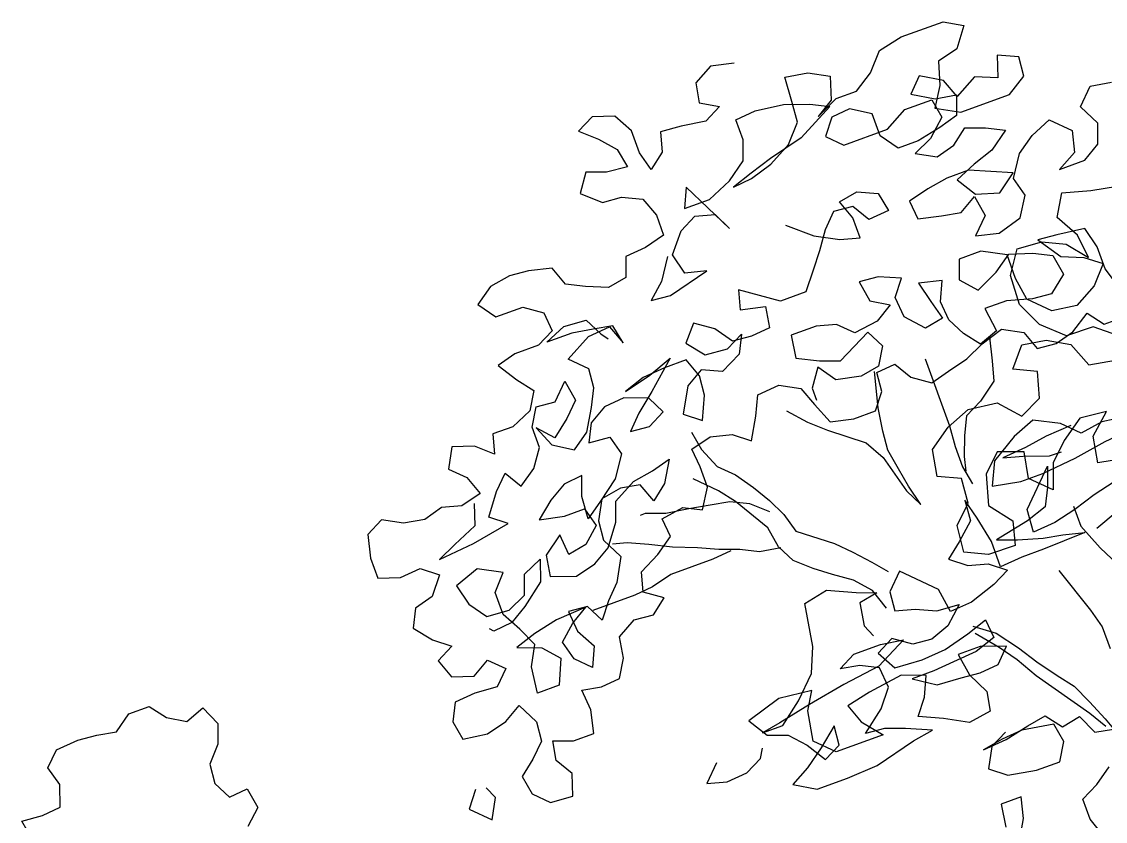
# Model space of a CAD drawing. Header units: millimetres. Extents: x 2622 to 2811, y 687 to 801.
# Drawn here: x 2708.901 to 2709.485, y 773.624 to 774.055 of the extents above; entities that cross this region are included whole.
import ezdxf

# ---------------------------------------------------------------- set-up
doc = ezdxf.new("R2010")
doc.units = ezdxf.units.MM
doc.layers.add('CHIOMA', color=94, linetype='Continuous')
doc.layers.add('tronco', color=36, linetype='Continuous')

msp = doc.modelspace()

# ---------------------------------------------------------------- linework, layer by layer
at = {"layer": 'CHIOMA'}
for p, q in [((2709.37467, 774.04669), (2709.39727, 774.05489)), ((2709.39727, 774.05489), (2709.40828, 774.05275)), ((2709.40828, 774.05275), (2709.40466, 774.04018)), ((2709.363, 774.03938), (2709.37467, 774.04669)), ((2709.35815, 774.02739), (2709.363, 774.03938)), ((2709.40466, 774.04018), (2709.39479, 774.03353)), ((2709.39479, 774.03353), (2709.39544, 774.02047)), ((2709.42634, 774.0368), (2709.42667, 774.02464)), ((2709.43793, 774.03589), (2709.42634, 774.0368)), ((2709.44063, 774.02561), (2709.43793, 774.03589)), ((2709.27197, 774.03089), (2709.264, 774.02186)), ((2709.28471, 774.03245), (2709.27197, 774.03089)), ((2709.31198, 774.02495), (2709.32438, 774.02741)), ((2709.32438, 774.02741), (2709.33629, 774.0256)), ((2709.3505, 774.01745), (2709.35815, 774.02739)), ((2709.264, 774.02186), (2709.2658, 774.01126)), ((2709.31567, 774.01197), (2709.31198, 774.02495)), ((2709.33629, 774.0256), (2709.33694, 774.01253)), ((2709.38436, 774.02565), (2709.37975, 774.01579)), ((2709.3975, 774.02326), (2709.38436, 774.02565)), ((2709.40472, 774.01463), (2709.3975, 774.02326)), ((2709.41418, 774.02522), (2709.40472, 774.01463)), ((2709.42667, 774.02464), (2709.41418, 774.02522)), ((2709.43299, 774.01568), (2709.44063, 774.02561)), ((2709.47637, 774.02017), (2709.48787, 774.0223)), ((2709.33966, 774.01352), (2709.3505, 774.01745)), ((2709.37975, 774.01579), (2709.39289, 774.0134)), ((2709.39544, 774.02047), (2709.39272, 774.00823)), ((2709.39289, 774.0134), (2709.4044, 774.01553)), ((2709.4044, 774.01553), (2709.40439, 774.00428)), ((2709.40677, 774.00616), (2709.43299, 774.01568)), ((2709.47118, 774.00908), (2709.47637, 774.02017)), ((2709.2658, 774.01126), (2709.2768, 774.00912)), ((2709.29603, 774.00689), (2709.31115, 774.01033)), ((2709.31115, 774.01033), (2709.32544, 774.0104)), ((2709.3187, 774.0008), (2709.31567, 774.01197)), ((2709.32544, 774.0104), (2709.33612, 774.00917)), ((2709.32987, 774.00383), (2709.33966, 774.01352)), ((2709.33694, 774.01253), (2709.32987, 774.00383)), ((2709.37662, 774.0075), (2709.39108, 774.01275)), ((2709.39108, 774.01275), (2709.3965, 774.00346)), ((2709.2082, 774.00366), (2709.2008, 773.99586)), ((2709.22036, 774.00398), (2709.2082, 774.00366)), ((2709.22939, 773.996), (2709.22036, 774.00398)), ((2709.2768, 774.00912), (2709.2694, 774.00132)), ((2709.28551, 774.00205), (2709.29603, 774.00689)), ((2709.33612, 774.00917), (2709.32075, 773.99233)), ((2709.33718, 774.00341), (2709.33381, 773.99298)), ((2709.3468, 774.00793), (2709.33718, 774.00341)), ((2709.35904, 774.00521), (2709.3468, 774.00793)), ((2709.3633, 773.99346), (2709.35904, 774.00521)), ((2709.36717, 773.99691), (2709.37662, 774.0075)), ((2709.3965, 774.00346), (2709.39041, 773.99204)), ((2709.39272, 774.00823), (2709.40677, 774.00616)), ((2709.40439, 774.00428), (2709.39543, 773.99796)), ((2709.48054, 774.0002), (2709.47118, 774.00908)), ((2709.25609, 773.99854), (2709.24492, 773.9955)), ((2709.2694, 774.00132), (2709.25609, 773.99854)), ((2709.28944, 773.9912), (2709.28551, 774.00205)), ((2709.31384, 773.9888), (2709.3187, 774.0008)), ((2709.39543, 773.99796), (2709.38376, 773.99065)), ((2709.40298, 773.98842), (2709.40882, 773.9977)), ((2709.40882, 773.9977), (2709.42008, 773.99769)), ((2709.42008, 773.99769), (2709.43076, 773.99646)), ((2709.44513, 773.99349), (2709.45434, 774.00194)), ((2709.45434, 774.00194), (2709.46666, 773.99619)), ((2709.48054, 773.98895), (2709.48054, 774.0002)), ((2709.2008, 773.99586), (2709.21156, 773.99158)), ((2709.23366, 773.98425), (2709.22939, 773.996)), ((2709.24492, 773.9955), (2709.24582, 773.98458)), ((2709.32075, 773.99233), (2709.30431, 773.98125)), ((2709.33381, 773.99298), (2709.34367, 773.98838)), ((2709.34367, 773.98838), (2709.36717, 773.99691)), ((2709.37291, 773.98671), (2709.3633, 773.99346)), ((2709.39041, 773.99204), (2709.38211, 773.98392)), ((2709.43076, 773.99646), (2709.42344, 773.98562)), ((2709.43839, 773.98388), (2709.44513, 773.99349)), ((2709.46666, 773.99619), (2709.46788, 773.98436)), ((2709.21156, 773.99158), (2709.22174, 773.98607)), ((2709.22174, 773.98607), (2709.22716, 773.97678)), ((2709.28944, 773.97995), (2709.28944, 773.9912)), ((2709.30439, 773.97821), (2709.31384, 773.9888)), ((2709.38376, 773.99065), (2709.37291, 773.98671)), ((2709.39402, 773.9821), (2709.40298, 773.98842)), ((2709.47347, 773.98024), (2709.48054, 773.98895)), ((2709.23998, 773.9753), (2709.23366, 773.98425)), ((2709.24582, 773.98458), (2709.23998, 773.9753)), ((2709.30431, 773.98125), (2709.29387, 773.97337)), ((2709.38211, 773.98392), (2709.39402, 773.9821)), ((2709.42344, 773.98562), (2709.4139, 773.97806)), ((2709.43509, 773.97041), (2709.43839, 773.98388)), ((2709.46788, 773.98436), (2709.45991, 773.97532)), ((2709.45991, 773.97532), (2709.47347, 773.98024)), ((2709.22716, 773.97678), (2709.21599, 773.97375)), ((2709.28212, 773.96911), (2709.28944, 773.97995)), ((2709.29395, 773.97033), (2709.30439, 773.97821)), ((2709.41094, 773.97494), (2709.39919, 773.97068)), ((2709.4139, 773.97806), (2709.4047, 773.96961)), ((2709.43501, 773.97345), (2709.41094, 773.97494)), ((2709.20473, 773.97376), (2709.20168, 773.96242)), ((2709.21599, 773.97375), (2709.20473, 773.97376)), ((2709.27143, 773.95909), (2709.28212, 773.96911)), ((2709.29387, 773.97337), (2709.28434, 773.96582)), ((2709.28434, 773.96582), (2709.29395, 773.97033)), ((2709.39919, 773.97068), (2709.389, 773.96493)), ((2709.4047, 773.96961), (2709.41463, 773.96196)), ((2709.4277, 773.96261), (2709.43501, 773.97345)), ((2709.44141, 773.96145), (2709.43509, 773.97041)), ((2709.25878, 773.96575), (2709.25787, 773.95417)), ((2709.28219, 773.94356), (2709.25878, 773.96575)), ((2709.34143, 773.9579), (2709.35072, 773.96331)), ((2709.35072, 773.96331), (2709.3623, 773.9624)), ((2709.389, 773.96493), (2709.37914, 773.95828)), ((2709.41463, 773.96196), (2709.4277, 773.96261)), ((2709.45871, 773.94945), (2709.4611, 773.96267)), ((2709.4611, 773.96267), (2709.47672, 773.96389)), ((2709.47672, 773.96389), (2709.49115, 773.9663)), ((2709.20168, 773.96242), (2709.21368, 773.95757)), ((2709.21368, 773.95757), (2709.22395, 773.96027)), ((2709.22395, 773.96027), (2709.23553, 773.95936)), ((2709.23553, 773.95936), (2709.24275, 773.95073)), ((2709.25787, 773.95417), (2709.27143, 773.95909)), ((2709.34865, 773.94927), (2709.34143, 773.9579)), ((2709.3623, 773.9624), (2709.36772, 773.95312)), ((2709.37914, 773.95828), (2709.38365, 773.94867)), ((2709.40699, 773.95202), (2709.41406, 773.96073)), ((2709.41406, 773.96073), (2709.4198, 773.95054)), ((2709.4387, 773.94921), (2709.44141, 773.96145)), ((2709.26346, 773.95006), (2709.27439, 773.95096)), ((2709.27439, 773.95096), (2709.28219, 773.94356)), ((2709.33822, 773.95264), (2709.33361, 773.94279)), ((2709.34849, 773.95535), (2709.33822, 773.95264)), ((2709.3572, 773.94828), (2709.34849, 773.95535)), ((2709.36772, 773.95312), (2709.3572, 773.94828)), ((2709.39639, 773.95022), (2709.40699, 773.95202)), ((2709.24275, 773.95073), (2709.24669, 773.93988)), ((2709.25606, 773.94226), (2709.26346, 773.95006)), ((2709.31226, 773.94526), (2709.32761, 773.93959)), ((2709.35259, 773.93842), (2709.34865, 773.94927)), ((2709.38365, 773.94867), (2709.39639, 773.95022)), ((2709.4198, 773.95054), (2709.41462, 773.93945)), ((2709.42735, 773.941), (2709.4387, 773.94921)), ((2709.46953, 773.93984), (2709.45871, 773.94945)), ((2709.24669, 773.93988), (2709.23683, 773.93323)), ((2709.25153, 773.92936), (2709.25606, 773.94226)), ((2709.32761, 773.93959), (2709.34166, 773.93752)), ((2709.33361, 773.94279), (2709.33057, 773.93145)), ((2709.41462, 773.93945), (2709.42735, 773.941)), ((2709.45841, 773.94), (2709.44814, 773.93729)), ((2709.47353, 773.94344), (2709.45841, 773.94)), ((2709.47555, 773.92783), (2709.46953, 773.93984)), ((2709.48017, 773.93358), (2709.47353, 773.94344)), ((2709.34166, 773.93752), (2709.35259, 773.93842)), ((2709.43709, 773.9326), (2709.4503, 773.93622)), ((2709.44814, 773.93729), (2709.46054, 773.92849)), ((2709.4503, 773.93622), (2709.46353, 773.93503)), ((2709.46353, 773.93503), (2709.47555, 773.92783)), ((2709.48444, 773.92182), (2709.48017, 773.93358)), ((2709.22631, 773.92839), (2709.2263, 773.91714)), ((2709.23683, 773.93323), (2709.22631, 773.92839)), ((2709.24882, 773.92838), (2709.24553, 773.91491)), ((2709.25818, 773.9195), (2709.25153, 773.92936)), ((2709.33057, 773.93145), (2709.32719, 773.92102)), ((2709.41757, 773.93131), (2709.40582, 773.92705)), ((2709.43162, 773.92925), (2709.41757, 773.93131)), ((2709.42578, 773.91997), (2709.43252, 773.92958)), ((2709.43621, 773.9166), (2709.43162, 773.92925)), ((2709.43252, 773.92958), (2709.44558, 773.93023)), ((2709.43349, 773.91817), (2709.43709, 773.9326)), ((2709.44558, 773.93023), (2709.45626, 773.92899)), ((2709.45626, 773.92899), (2709.46201, 773.9188)), ((2709.46054, 773.92849), (2709.47302, 773.92791)), ((2709.47302, 773.92791), (2709.48346, 773.92454)), ((2709.18662, 773.92217), (2709.17389, 773.92062)), ((2709.19385, 773.91354), (2709.18662, 773.92217)), ((2709.40582, 773.92705), (2709.40581, 773.91579)), ((2709.48346, 773.92454), (2709.4786, 773.91254)), ((2709.49232, 773.91139), (2709.48444, 773.92182)), ((2709.16362, 773.91792), (2709.15343, 773.91217)), ((2709.17389, 773.92062), (2709.16362, 773.91792)), ((2709.2263, 773.91714), (2709.21702, 773.91172)), ((2709.25029, 773.90743), (2709.27001, 773.92072)), ((2709.27001, 773.92072), (2709.25818, 773.9195)), ((2709.32719, 773.92102), (2709.32324, 773.90935)), ((2709.36227, 773.91738), (2709.352, 773.91468)), ((2709.37476, 773.9168), (2709.36227, 773.91738)), ((2709.37138, 773.90637), (2709.37476, 773.9168)), ((2709.416, 773.91028), (2709.42578, 773.91997)), ((2709.43832, 773.90255), (2709.43349, 773.91817)), ((2709.44228, 773.9055), (2709.43621, 773.9166)), ((2709.46201, 773.9188), (2709.45559, 773.90829)), ((2709.15343, 773.91217), (2709.14668, 773.90256)), ((2709.20453, 773.9123), (2709.19385, 773.91354)), ((2709.21702, 773.91172), (2709.20453, 773.9123)), ((2709.24553, 773.91491), (2709.24002, 773.90472)), ((2709.28701, 773.91053), (2709.28791, 773.8996)), ((2709.30968, 773.90443), (2709.28701, 773.91053)), ((2709.352, 773.91468), (2709.35774, 773.90449)), ((2709.39669, 773.91555), (2709.38396, 773.914)), ((2709.38396, 773.914), (2709.39061, 773.90414)), ((2709.39578, 773.90397), (2709.39669, 773.91555)), ((2709.40581, 773.91579), (2709.416, 773.91028)), ((2709.4786, 773.91254), (2709.46915, 773.90195)), ((2709.24002, 773.90472), (2709.25029, 773.90743)), ((2709.32324, 773.90935), (2709.30968, 773.90443)), ((2709.35774, 773.90449), (2709.36875, 773.90234)), ((2709.37622, 773.89585), (2709.37138, 773.90637)), ((2709.43136, 773.9046), (2709.41961, 773.90034)), ((2709.44532, 773.90558), (2709.43136, 773.9046)), ((2709.45584, 773.89917), (2709.44228, 773.9055)), ((2709.45559, 773.90829), (2709.44532, 773.90558)), ((2709.14668, 773.90256), (2709.15629, 773.89582)), ((2709.15629, 773.89582), (2709.17076, 773.90107)), ((2709.17076, 773.90107), (2709.18209, 773.89802)), ((2709.28791, 773.8996), (2709.30155, 773.90148)), ((2709.30155, 773.90148), (2709.30368, 773.88998)), ((2709.36875, 773.90234), (2709.36168, 773.89364)), ((2709.39061, 773.90414), (2709.39693, 773.89518)), ((2709.40029, 773.89435), (2709.39578, 773.90397)), ((2709.41961, 773.90034), (2709.42601, 773.88834)), ((2709.44914, 773.89174), (2709.43832, 773.90255)), ((2709.46915, 773.90195), (2709.45584, 773.89917)), ((2709.18209, 773.89802), (2709.1866, 773.88841)), ((2709.19293, 773.8907), (2709.20501, 773.89406)), ((2709.20501, 773.89406), (2709.21281, 773.88667)), ((2709.26285, 773.89255), (2709.25857, 773.88179)), ((2709.27418, 773.8895), (2709.26285, 773.89255)), ((2709.36168, 773.89364), (2709.34968, 773.88724)), ((2709.38764, 773.88976), (2709.37622, 773.89585)), ((2709.39693, 773.89518), (2709.38764, 773.88976)), ((2709.4081, 773.88696), (2709.40029, 773.89435)), ((2709.46708, 773.8879), (2709.47473, 773.89784)), ((2709.47473, 773.89784), (2709.48401, 773.892)), ((2709.48401, 773.892), (2709.49576, 773.89627)), ((2709.1866, 773.88841), (2709.1792, 773.88061)), ((2709.18372, 773.88225), (2709.19293, 773.8907)), ((2709.19728, 773.88717), (2709.18372, 773.88225)), ((2709.20879, 773.8893), (2709.19728, 773.88717)), ((2709.20615, 773.88527), (2709.21758, 773.89044)), ((2709.21939, 773.8911), (2709.20879, 773.8893)), ((2709.21281, 773.88667), (2709.21683, 773.88403)), ((2709.21758, 773.89044), (2709.2248, 773.88181)), ((2709.2248, 773.88181), (2709.21939, 773.8911)), ((2709.28379, 773.88276), (2709.27418, 773.8895)), ((2709.30368, 773.88998), (2709.29406, 773.88547)), ((2709.3289, 773.89095), (2709.31534, 773.88603)), ((2709.33983, 773.89184), (2709.3289, 773.89095)), ((2709.34968, 773.88724), (2709.33983, 773.89184)), ((2709.34187, 773.87213), (2709.35667, 773.88773)), ((2709.35667, 773.88773), (2709.36447, 773.88033)), ((2709.41738, 773.88112), (2709.4081, 773.88696)), ((2709.42601, 773.88834), (2709.41738, 773.88112)), ((2709.41828, 773.88144), (2709.42872, 773.88933)), ((2709.42872, 773.88933), (2709.44063, 773.88751)), ((2709.44063, 773.88751), (2709.44785, 773.87888)), ((2709.46357, 773.88574), (2709.44914, 773.89174)), ((2709.45812, 773.88158), (2709.46708, 773.8879)), ((2709.47799, 773.89057), (2709.46357, 773.88574)), ((2709.49122, 773.88577), (2709.47799, 773.89057)), ((2709.19522, 773.87312), (2709.20615, 773.88527)), ((2709.25857, 773.88179), (2709.26908, 773.87538)), ((2709.28116, 773.87874), (2709.28856, 773.88654)), ((2709.29406, 773.88547), (2709.28379, 773.88276)), ((2709.28856, 773.88654), (2709.28732, 773.87586)), ((2709.31534, 773.88603), (2709.3178, 773.87362)), ((2709.40998, 773.87332), (2709.41828, 773.88144)), ((2709.42214, 773.88489), (2709.4237, 773.87216)), ((2709.43474, 773.86769), (2709.43954, 773.88091)), ((2709.43954, 773.88091), (2709.45276, 773.88333)), ((2709.44785, 773.87888), (2709.45812, 773.88158)), ((2709.45276, 773.88333), (2709.46598, 773.88094)), ((2709.46598, 773.88094), (2709.47561, 773.87013)), ((2709.16655, 773.87601), (2709.15759, 773.86969)), ((2709.1792, 773.88061), (2709.16655, 773.87601)), ((2709.26908, 773.87538), (2709.28116, 773.87874)), ((2709.28732, 773.87586), (2709.27844, 773.8665)), ((2709.36447, 773.88033), (2709.36232, 773.86932)), ((2709.15759, 773.86969), (2709.16753, 773.86205)), ((2709.20631, 773.86794), (2709.19522, 773.87312)), ((2709.23925, 773.86455), (2709.25027, 773.87366)), ((2709.25027, 773.87366), (2709.2404, 773.85576)), ((2709.25881, 773.87267), (2709.24706, 773.86841)), ((2709.26603, 773.86404), (2709.25881, 773.87267)), ((2709.3178, 773.87362), (2709.33061, 773.87213)), ((2709.33061, 773.87213), (2709.34187, 773.87213)), ((2709.36232, 773.86932), (2709.35304, 773.8639)), ((2709.3615, 773.86595), (2709.37111, 773.87047)), ((2709.37111, 773.87047), (2709.37982, 773.86339)), ((2709.40011, 773.86667), (2709.40998, 773.87332)), ((2709.47561, 773.87013), (2709.49003, 773.87255)), ((2709.20901, 773.85767), (2709.20631, 773.86794)), ((2709.2261, 773.85568), (2709.23925, 773.86455)), ((2709.24706, 773.86841), (2709.23564, 773.86324)), ((2709.26686, 773.86741), (2709.25979, 773.8587)), ((2709.26874, 773.85377), (2709.26603, 773.86404)), ((2709.27844, 773.8665), (2709.26686, 773.86741)), ((2709.32979, 773.86877), (2709.32674, 773.85743)), ((2709.3394, 773.86202), (2709.32979, 773.86877)), ((2709.35304, 773.8639), (2709.3394, 773.86202)), ((2709.36231, 773.84681), (2709.36027, 773.86653)), ((2709.3642, 773.85568), (2709.3615, 773.86595)), ((2709.37982, 773.86339), (2709.39115, 773.86035)), ((2709.39115, 773.86035), (2709.40011, 773.86667)), ((2709.44796, 773.8665), (2709.43474, 773.86769)), ((2709.44918, 773.85208), (2709.44796, 773.8665)), ((2709.16753, 773.86205), (2709.17681, 773.85621)), ((2709.18822, 773.85012), (2709.19341, 773.86121)), ((2709.19341, 773.86121), (2709.19915, 773.85102)), ((2709.20777, 773.84699), (2709.20901, 773.85767)), ((2709.23564, 773.86324), (2709.2261, 773.85568)), ((2709.25979, 773.8587), (2709.25715, 773.84342)), ((2709.29733, 773.85392), (2709.30875, 773.85908)), ((2709.30875, 773.85908), (2709.32066, 773.85727)), ((2709.17681, 773.85621), (2709.17466, 773.8452)), ((2709.22528, 773.85232), (2709.21476, 773.84748)), ((2709.23867, 773.85206), (2709.22528, 773.85232)), ((2709.2404, 773.85576), (2709.23341, 773.84401)), ((2709.24647, 773.84466), (2709.23867, 773.85206)), ((2709.26758, 773.84005), (2709.26874, 773.85377)), ((2709.29642, 773.84233), (2709.29733, 773.85392)), ((2709.32066, 773.85727), (2709.32789, 773.84864)), ((2709.32674, 773.85743), (2709.32904, 773.8511)), ((2709.36083, 773.84525), (2709.3642, 773.85568)), ((2709.43957, 773.84245), (2709.44918, 773.85208)), ((2709.17581, 773.83641), (2709.17795, 773.84742)), ((2709.17795, 773.84742), (2709.18822, 773.85012)), ((2709.19915, 773.85102), (2709.19454, 773.84116)), ((2709.20538, 773.83384), (2709.20777, 773.84699)), ((2709.21476, 773.84748), (2709.20769, 773.83877)), ((2709.32789, 773.84864), (2709.33634, 773.83943)), ((2709.39991, 773.8364), (2709.41072, 773.84603)), ((2709.41072, 773.84603), (2709.42634, 773.84965)), ((2709.42634, 773.84965), (2709.43957, 773.84245)), ((2709.17466, 773.8452), (2709.16546, 773.83674)), ((2709.19454, 773.84116), (2709.18813, 773.83065)), ((2709.23341, 773.84401), (2709.2288, 773.83416)), ((2709.23907, 773.83686), (2709.24647, 773.84466)), ((2709.25715, 773.84342), (2709.26758, 773.84005)), ((2709.29403, 773.82919), (2709.29642, 773.84233)), ((2709.33634, 773.83943), (2709.34908, 773.84098)), ((2709.34908, 773.84098), (2709.36083, 773.84525)), ((2709.44553, 773.84019), (2709.43542, 773.8314)), ((2709.46048, 773.83845), (2709.44553, 773.84019)), ((2709.47083, 773.84128), (2709.46242, 773.82925)), ((2709.48525, 773.8449), (2709.47083, 773.84128)), ((2709.47805, 773.83167), (2709.48525, 773.8449)), ((2709.49597, 773.84213), (2709.48266, 773.83934)), ((2709.16546, 773.83674), (2709.15461, 773.83281)), ((2709.17975, 773.82556), (2709.17581, 773.83641)), ((2709.17794, 773.83616), (2709.1864, 773.82695)), ((2709.18813, 773.83065), (2709.17794, 773.83616)), ((2709.20769, 773.83877), (2709.20645, 773.82809)), ((2709.2288, 773.83416), (2709.23907, 773.83686)), ((2709.39151, 773.82438), (2709.39991, 773.8364)), ((2709.46598, 773.83738), (2709.45275, 773.83155)), ((2709.47157, 773.83327), (2709.46048, 773.83845)), ((2709.48266, 773.83934), (2709.47157, 773.83327)), ((2709.15461, 773.83281), (2709.15551, 773.82188)), ((2709.19864, 773.82424), (2709.20538, 773.83384)), ((2709.20645, 773.82809), (2709.21762, 773.83113)), ((2709.21762, 773.83113), (2709.22394, 773.82217)), ((2709.2619, 773.82469), (2709.27176, 773.83134)), ((2709.27176, 773.83134), (2709.2836, 773.83256)), ((2709.2836, 773.83256), (2709.29403, 773.82919)), ((2709.43542, 773.8314), (2709.42481, 773.81834)), ((2709.45275, 773.83155), (2709.44166, 773.82548)), ((2709.46242, 773.82925), (2709.45642, 773.81722)), ((2709.46827, 773.8198), (2709.48446, 773.82874)), ((2709.48046, 773.81725), (2709.47805, 773.83167)), ((2709.48446, 773.82874), (2709.49498, 773.83358)), ((2709.13259, 773.82584), (2709.13077, 773.81393)), ((2709.14475, 773.82616), (2709.13259, 773.82584)), ((2709.15551, 773.82188), (2709.14475, 773.82616)), ((2709.1767, 773.81423), (2709.17975, 773.82556)), ((2709.1864, 773.82695), (2709.19864, 773.82424)), ((2709.26641, 773.81507), (2709.2619, 773.82469)), ((2709.39393, 773.80995), (2709.39151, 773.82438)), ((2709.42637, 773.82321), (2709.42037, 773.81118)), ((2709.44079, 773.82322), (2709.42637, 773.82321)), ((2709.44166, 773.82548), (2709.42933, 773.81999)), ((2709.44321, 773.8088), (2709.44079, 773.82322)), ((2709.45455, 773.82096), (2709.46088, 773.82325)), ((2709.22394, 773.82217), (2709.22065, 773.8087)), ((2709.24062, 773.81287), (2709.24957, 773.81919)), ((2709.24957, 773.81919), (2709.24718, 773.80605)), ((2709.42481, 773.81834), (2709.42365, 773.80463)), ((2709.42933, 773.81999), (2709.44026, 773.82088)), ((2709.44026, 773.82088), (2709.45455, 773.82096)), ((2709.45085, 773.81143), (2709.46827, 773.8198)), ((2709.45642, 773.81722), (2709.45644, 773.8028)), ((2709.49489, 773.81966), (2709.48046, 773.81725)), ((2709.13077, 773.81393), (2709.14063, 773.80932)), ((2709.15665, 773.80183), (2709.16125, 773.81169)), ((2709.16125, 773.81169), (2709.16996, 773.80462)), ((2709.16996, 773.80462), (2709.1767, 773.81423)), ((2709.23042, 773.80713), (2709.24062, 773.81287)), ((2709.27035, 773.80423), (2709.26641, 773.81507)), ((2709.42037, 773.81118), (2709.42159, 773.79435)), ((2709.4391, 773.80716), (2709.45085, 773.81143)), ((2709.44254, 773.79204), (2709.45348, 773.81545)), ((2709.45348, 773.81545), (2709.45348, 773.8042)), ((2709.14063, 773.80932), (2709.14785, 773.80069)), ((2709.19304, 773.80584), (2709.18597, 773.79713)), ((2709.20266, 773.81035), (2709.19304, 773.80584)), ((2709.20265, 773.79909), (2709.20266, 773.81035)), ((2709.22065, 773.8087), (2709.21275, 773.79662)), ((2709.22097, 773.79654), (2709.23042, 773.80713)), ((2709.23412, 773.8054), (2709.22352, 773.8036)), ((2709.24134, 773.79677), (2709.23412, 773.8054)), ((2709.24718, 773.80605), (2709.24134, 773.79677)), ((2709.40715, 773.80876), (2709.39393, 773.80995)), ((2709.41077, 773.79555), (2709.40715, 773.80876)), ((2709.42365, 773.80463), (2709.4391, 773.80716)), ((2709.45644, 773.8028), (2709.44321, 773.8088)), ((2709.4893, 773.80697), (2709.47853, 773.79999)), ((2709.14785, 773.80069), (2709.13799, 773.79404)), ((2709.15245, 773.78803), (2709.15665, 773.80183)), ((2709.22352, 773.8036), (2709.21333, 773.79786)), ((2709.26763, 773.79199), (2709.27035, 773.80423)), ((2709.45348, 773.8042), (2709.45224, 773.79352)), ((2709.47853, 773.79999), (2709.46809, 773.79211)), ((2709.13799, 773.79404), (2709.12706, 773.79314)), ((2709.14465, 773.79543), (2709.14497, 773.78327)), ((2709.18597, 773.79713), (2709.17956, 773.78662)), ((2709.20601, 773.78701), (2709.20265, 773.79909)), ((2709.21275, 773.79662), (2709.20601, 773.78701)), ((2709.21333, 773.79786), (2709.21152, 773.78594)), ((2709.22096, 773.78528), (2709.22097, 773.79654)), ((2709.27182, 773.79453), (2709.26032, 773.7924)), ((2709.40477, 773.78352), (2709.41077, 773.79555)), ((2709.40894, 773.79724), (2709.41198, 773.78607)), ((2709.41559, 773.78738), (2709.40894, 773.79724)), ((2709.42159, 773.79435), (2709.43482, 773.78595)), ((2709.45224, 773.79352), (2709.4427, 773.78596)), ((2709.46744, 773.79392), (2709.47137, 773.78307)), ((2709.12706, 773.79314), (2709.1181, 773.78682)), ((2709.16288, 773.78466), (2709.15245, 773.78803)), ((2709.17956, 773.78662), (2709.1932, 773.7885)), ((2709.1932, 773.7885), (2709.20404, 773.79244)), ((2709.20404, 773.79244), (2709.21036, 773.78348)), ((2709.24791, 773.78995), (2709.23666, 773.78995)), ((2709.24586, 773.78715), (2709.25695, 773.79323)), ((2709.26032, 773.7924), (2709.24791, 773.78995)), ((2709.25695, 773.79323), (2709.26763, 773.79199)), ((2709.4459, 773.77997), (2709.44254, 773.79204)), ((2709.46809, 773.79211), (2709.45733, 773.78513)), ((2709.47992, 773.78208), (2709.49093, 773.79119)), ((2709.09469, 773.78651), (2709.08729, 773.77871)), ((2709.1066, 773.78469), (2709.09469, 773.78651)), ((2709.1181, 773.78682), (2709.1066, 773.78469)), ((2709.14497, 773.78327), (2709.13428, 773.77326)), ((2709.1443, 773.77383), (2709.16288, 773.78466)), ((2709.21036, 773.78348), (2709.20485, 773.7733)), ((2709.21152, 773.78594), (2709.21422, 773.77567)), ((2709.21676, 773.77148), (2709.22096, 773.78528)), ((2709.25037, 773.77754), (2709.24586, 773.78715)), ((2709.40839, 773.7691), (2709.40477, 773.78352)), ((2709.41198, 773.78607), (2709.40589, 773.77465)), ((2709.42322, 773.7748), (2709.41559, 773.78738)), ((2709.4427, 773.78596), (2709.42594, 773.77579)), ((2709.43482, 773.78595), (2709.43603, 773.77273)), ((2709.45733, 773.78513), (2709.4459, 773.77997)), ((2709.08729, 773.77871), (2709.08884, 773.76597)), ((2709.19073, 773.7784), (2709.18341, 773.76756)), ((2709.19557, 773.76788), (2709.19073, 773.7784)), ((2709.24363, 773.76793), (2709.25037, 773.77754)), ((2709.42594, 773.77579), (2709.43719, 773.77578)), ((2709.43719, 773.77578), (2709.45116, 773.77676)), ((2709.45116, 773.77676), (2709.46176, 773.77856)), ((2709.47359, 773.77978), (2709.45132, 773.77068)), ((2709.46176, 773.77856), (2709.47359, 773.77978)), ((2709.12598, 773.76513), (2709.1443, 773.77383)), ((2709.13428, 773.77326), (2709.12598, 773.76513)), ((2709.20485, 773.7733), (2709.19557, 773.76788)), ((2709.20969, 773.76278), (2709.21676, 773.77148)), ((2709.21422, 773.77567), (2709.22358, 773.76679)), ((2709.22704, 773.77419), (2709.21915, 773.77337)), ((2709.25143, 773.77179), (2709.23862, 773.77327)), ((2709.40589, 773.77465), (2709.40005, 773.76537)), ((2709.43603, 773.77273), (2709.42161, 773.76791)), ((2709.42815, 773.76124), (2709.42322, 773.7748)), ((2709.45132, 773.77068), (2709.43957, 773.76641)), ((2709.08884, 773.76597), (2709.09278, 773.75513)), ((2709.17182, 773.75721), (2709.18012, 773.76534)), ((2709.18012, 773.76534), (2709.18044, 773.75318)), ((2709.18341, 773.76756), (2709.18554, 773.75605)), ((2709.22358, 773.76679), (2709.22152, 773.75275)), ((2709.23475, 773.75857), (2709.24363, 773.76793)), ((2709.40005, 773.76537), (2709.41048, 773.76199)), ((2709.42161, 773.76791), (2709.40839, 773.7691)), ((2709.43957, 773.76641), (2709.42815, 773.76124)), ((2709.10494, 773.75545), (2709.11546, 773.76029)), ((2709.11546, 773.76029), (2709.12589, 773.75691)), ((2709.14619, 773.76019), (2709.13517, 773.75107)), ((2709.16023, 773.75812), (2709.14619, 773.76019)), ((2709.19983, 773.75613), (2709.20969, 773.76278)), ((2709.23565, 773.74764), (2709.23475, 773.75857)), ((2709.37376, 773.7589), (2709.36857, 773.74781)), ((2709.3947, 773.74911), (2709.37376, 773.7589)), ((2709.41048, 773.76199), (2709.42141, 773.76289)), ((2709.42141, 773.76289), (2709.43184, 773.75952)), ((2709.43184, 773.75952), (2709.42444, 773.75172)), ((2709.09278, 773.75513), (2709.10494, 773.75545)), ((2709.12589, 773.75691), (2709.12194, 773.74525)), ((2709.15595, 773.74736), (2709.16023, 773.75812)), ((2709.17181, 773.74596), (2709.17182, 773.75721)), ((2709.18044, 773.75318), (2709.17197, 773.73988)), ((2709.18554, 773.75605), (2709.19983, 773.75613)), ((2709.22152, 773.75275), (2709.21691, 773.74289)), ((2709.2506, 773.75716), (2709.24074, 773.75052)), ((2709.13517, 773.75107), (2709.14182, 773.74121)), ((2709.16022, 773.73561), (2709.15595, 773.74736)), ((2709.24698, 773.7446), (2709.23565, 773.74764)), ((2709.32281, 773.74143), (2709.33448, 773.74873)), ((2709.33448, 773.74873), (2709.35034, 773.74733)), ((2709.35034, 773.74733), (2709.36159, 773.74732)), ((2709.36159, 773.74732), (2709.3523, 773.7419)), ((2709.36857, 773.74781), (2709.37128, 773.73754)), ((2709.4011, 773.73711), (2709.3947, 773.74911)), ((2709.42444, 773.75172), (2709.41252, 773.74228)), ((2709.12194, 773.74525), (2709.11298, 773.73893)), ((2709.14182, 773.74121), (2709.15143, 773.73447)), ((2709.16351, 773.73783), (2709.17181, 773.74596)), ((2709.21691, 773.74289), (2709.21354, 773.73246)), ((2709.24114, 773.73532), (2709.24698, 773.7446)), ((2709.32707, 773.71842), (2709.32281, 773.74143)), ((2709.3523, 773.7419), (2709.35476, 773.7295)), ((2709.39379, 773.73752), (2709.40587, 773.74088)), ((2709.40587, 773.74088), (2709.39978, 773.72947)), ((2709.41252, 773.74228), (2709.4011, 773.73711)), ((2709.11298, 773.73893), (2709.11174, 773.72825)), ((2709.15143, 773.73447), (2709.16351, 773.73783)), ((2709.16925, 773.72764), (2709.16022, 773.73561)), ((2709.17197, 773.73988), (2709.1649, 773.73117)), ((2709.20483, 773.73953), (2709.18889, 773.73272)), ((2709.20574, 773.73986), (2709.19546, 773.73715)), ((2709.19546, 773.73715), (2709.20031, 773.72663)), ((2709.19776, 773.73083), (2709.20483, 773.73953)), ((2709.21354, 773.73246), (2709.20574, 773.73986)), ((2709.23087, 773.73261), (2709.24114, 773.73532)), ((2709.37128, 773.73754), (2709.38221, 773.73843)), ((2709.38221, 773.73843), (2709.39379, 773.73752)), ((2709.1649, 773.73117), (2709.15528, 773.72666)), ((2709.18889, 773.73272), (2709.17722, 773.72542)), ((2709.19225, 773.72064), (2709.19776, 773.73083)), ((2709.2229, 773.72358), (2709.23087, 773.73261)), ((2709.35476, 773.7295), (2709.35977, 773.72415)), ((2709.39978, 773.72947), (2709.39115, 773.72224)), ((2709.41054, 773.72519), (2709.42008, 773.73274)), ((2709.41317, 773.72921), (2709.42574, 773.72559)), ((2709.42008, 773.73274), (2709.42459, 773.72313)), ((2709.11174, 773.72825), (2709.12225, 773.72184)), ((2709.15528, 773.72666), (2709.15282, 773.72781)), ((2709.17722, 773.72542), (2709.16768, 773.71786)), ((2709.17738, 773.71934), (2709.16925, 773.72764)), ((2709.20031, 773.72663), (2709.20934, 773.71866)), ((2709.22503, 773.71208), (2709.2229, 773.72358)), ((2709.39829, 773.71665), (2709.41054, 773.72519)), ((2709.41449, 773.7256), (2709.42746, 773.71803)), ((2709.12225, 773.72184), (2709.13269, 773.71846)), ((2709.13269, 773.71846), (2709.12529, 773.71066)), ((2709.16768, 773.71786), (2709.18108, 773.71761)), ((2709.17556, 773.70742), (2709.17738, 773.71934)), ((2709.18108, 773.71761), (2709.19126, 773.7121)), ((2709.19857, 773.71168), (2709.19225, 773.72064)), ((2709.20934, 773.71866), (2709.20843, 773.70708)), ((2709.32624, 773.7038), (2709.32707, 773.71842)), ((2709.34908, 773.71414), (2709.36354, 773.71939)), ((2709.36954, 773.72259), (2709.36215, 773.71479)), ((2709.37595, 773.72184), (2709.36263, 773.7078)), ((2709.36354, 773.71939), (2709.37595, 773.72184)), ((2709.38088, 773.71954), (2709.36954, 773.72259)), ((2709.39115, 773.72224), (2709.38088, 773.71954)), ((2709.41711, 773.71837), (2709.40536, 773.7141)), ((2709.42459, 773.72313), (2709.41505, 773.71557)), ((2709.4314, 773.71844), (2709.41711, 773.71837)), ((2709.4268, 773.70858), (2709.4314, 773.71844)), ((2709.19126, 773.7121), (2709.19043, 773.69747)), ((2709.20843, 773.70708), (2709.19857, 773.71168)), ((2709.22288, 773.70107), (2709.22503, 773.71208)), ((2709.34168, 773.70634), (2709.34908, 773.71414)), ((2709.36215, 773.71479), (2709.37118, 773.70681)), ((2709.38597, 773.71116), (2709.39829, 773.71665)), ((2709.41505, 773.71557), (2709.40273, 773.71008)), ((2709.40536, 773.7141), (2709.41143, 773.70301)), ((2709.12529, 773.71066), (2709.13251, 773.70203)), ((2709.14467, 773.70235), (2709.15174, 773.71105)), ((2709.15174, 773.71105), (2709.1616, 773.70645)), ((2709.1616, 773.70645), (2709.15699, 773.69659)), ((2709.17868, 773.69321), (2709.17556, 773.70742)), ((2709.35228, 773.70814), (2709.34168, 773.70634)), ((2709.36296, 773.7069), (2709.35228, 773.70814)), ((2709.3678, 773.69638), (2709.36296, 773.7069)), ((2709.37118, 773.70681), (2709.38597, 773.71116)), ((2709.40273, 773.71008), (2709.39221, 773.70524)), ((2709.41718, 773.70407), (2709.4268, 773.70858)), ((2709.13251, 773.70203), (2709.14467, 773.70235)), ((2709.21327, 773.69656), (2709.22288, 773.70107)), ((2709.31933, 773.68901), (2709.32624, 773.7038)), ((2709.37463, 773.70295), (2709.35753, 773.69367)), ((2709.38802, 773.70269), (2709.37463, 773.70295)), ((2709.39221, 773.70524), (2709.38046, 773.70097)), ((2709.38046, 773.70097), (2709.39393, 773.69768)), ((2709.38711, 773.69111), (2709.38802, 773.70269)), ((2709.39393, 773.69768), (2709.40691, 773.70137)), ((2709.40691, 773.70137), (2709.41718, 773.70407)), ((2709.41143, 773.70301), (2709.42079, 773.69413)), ((2709.15699, 773.69659), (2709.14491, 773.69323)), ((2709.19043, 773.69747), (2709.17868, 773.69321)), ((2709.20267, 773.69476), (2709.21327, 773.69656)), ((2709.20751, 773.68424), (2709.20267, 773.69476)), ((2709.32648, 773.69468), (2709.30865, 773.69025)), ((2709.32433, 773.68367), (2709.32648, 773.69468)), ((2709.34373, 773.69787), (2709.32516, 773.68704)), ((2709.36385, 773.68472), (2709.3678, 773.69638)), ((2709.42079, 773.69413), (2709.42259, 773.68353)), ((2709.13439, 773.68839), (2709.13315, 773.67771)), ((2709.14491, 773.69323), (2709.13439, 773.68839)), ((2709.30865, 773.69025), (2709.29254, 773.67827)), ((2709.31086, 773.67571), (2709.31933, 773.68901)), ((2709.35753, 773.69367), (2709.34586, 773.68637)), ((2709.38373, 773.68068), (2709.38711, 773.69111)), ((2708.95872, 773.68203), (2708.96956, 773.68596)), ((2708.96956, 773.68596), (2708.97884, 773.68012)), ((2708.98985, 773.67798), (2708.99848, 773.68521)), ((2708.99848, 773.68521), (2709.00661, 773.6769)), ((2709.16174, 773.67786), (2709.16882, 773.68656)), ((2709.16882, 773.68656), (2709.17818, 773.67768)), ((2709.20906, 773.6715), (2709.20751, 773.68424)), ((2709.32516, 773.68704), (2709.3093, 773.67719)), ((2709.3272, 773.66732), (2709.32433, 773.68367)), ((2709.34586, 773.68637), (2709.35309, 773.67774)), ((2709.35538, 773.67141), (2709.36385, 773.68472)), ((2709.42259, 773.68353), (2709.4115, 773.67746)), ((2708.95197, 773.67242), (2708.95872, 773.68203)), ((2708.97884, 773.68012), (2708.98985, 773.67798)), ((2709.00661, 773.6769), (2709.0066, 773.66565)), ((2709.13315, 773.67771), (2709.13857, 773.66842)), ((2709.15188, 773.67121), (2709.16174, 773.67786)), ((2709.17818, 773.67768), (2709.18088, 773.66741)), ((2709.29254, 773.67827), (2709.30247, 773.67062)), ((2709.3093, 773.67719), (2709.30001, 773.67177)), ((2709.35309, 773.67774), (2709.36483, 773.67075)), ((2709.39745, 773.67952), (2709.38373, 773.68068)), ((2709.4115, 773.67746), (2709.39745, 773.67952)), ((2708.94138, 773.67062), (2708.95197, 773.67242)), ((2709.13857, 773.66842), (2709.15188, 773.67121)), ((2709.19822, 773.66757), (2709.20906, 773.6715)), ((2709.30001, 773.67177), (2709.31086, 773.67571)), ((2709.33854, 773.67553), (2709.33155, 773.66379)), ((2709.34125, 773.66526), (2709.33854, 773.67553)), ((2709.36483, 773.67075), (2709.33952, 773.66156)), ((2709.36565, 773.67412), (2709.35538, 773.67141)), ((2709.37691, 773.67411), (2709.36565, 773.67412)), ((2709.39153, 773.67328), (2709.37691, 773.67411)), ((2709.38134, 773.66753), (2709.39153, 773.67328)), ((2709.4308, 773.67219), (2709.4234, 773.66439)), ((2709.43959, 773.67333), (2709.42907, 773.66849)), ((2709.43121, 773.66824), (2709.44288, 773.67555)), ((2709.45685, 773.67652), (2709.43959, 773.67333)), ((2709.46226, 773.66724), (2709.45685, 773.67652)), ((2708.91968, 773.66274), (2708.9311, 773.66791)), ((2708.9311, 773.66791), (2708.94138, 773.67062)), ((2709.0066, 773.66565), (2709.00233, 773.65489)), ((2709.18088, 773.66741), (2709.17627, 773.65756)), ((2709.18696, 773.66757), (2709.19822, 773.66757)), ((2709.18876, 773.65697), (2709.18696, 773.66757)), ((2709.30247, 773.67062), (2709.31373, 773.67062)), ((2709.31373, 773.67062), (2709.32391, 773.6651)), ((2709.32391, 773.6651), (2709.33385, 773.65746)), ((2709.33952, 773.66156), (2709.3272, 773.66732)), ((2709.33385, 773.65746), (2709.34125, 773.66526)), ((2709.36161, 773.65424), (2709.38134, 773.66753)), ((2709.42907, 773.66849), (2709.41888, 773.66275)), ((2709.41888, 773.66275), (2709.43121, 773.66824)), ((2709.46012, 773.65623), (2709.46226, 773.66724)), ((2708.91507, 773.65289), (2708.91968, 773.66274)), ((2709.29885, 773.65805), (2709.29992, 773.66356)), ((2709.33155, 773.66379), (2709.32423, 773.65295)), ((2709.4234, 773.66439), (2709.42159, 773.65247)), ((2709.00233, 773.65489), (2709.00503, 773.64462)), ((2709.17627, 773.65756), (2709.17043, 773.64828)), ((2709.19746, 773.6499), (2709.18876, 773.65697)), ((2709.27519, 773.6556), (2709.27, 773.64452)), ((2709.29145, 773.65025), (2709.29885, 773.65805)), ((2709.34567, 773.64743), (2709.36161, 773.65424)), ((2709.44747, 773.65164), (2709.46012, 773.65623)), ((2709.47991, 773.64398), (2709.48666, 773.65358)), ((2708.9214, 773.64393), (2708.91507, 773.65289)), ((2709.17043, 773.64828), (2709.17585, 773.63899)), ((2709.19779, 773.63774), (2709.19746, 773.6499)), ((2709.28093, 773.64541), (2709.29145, 773.65025)), ((2709.32423, 773.65295), (2709.31626, 773.64391)), ((2709.3294, 773.64152), (2709.34567, 773.64743)), ((2709.42159, 773.65247), (2709.43202, 773.6491)), ((2709.43202, 773.6491), (2709.44747, 773.65164)), ((2708.92172, 773.63177), (2708.9214, 773.64393)), ((2709.00503, 773.64462), (2709.01283, 773.63722)), ((2709.01283, 773.63722), (2709.02245, 773.64173)), ((2709.02245, 773.64173), (2709.02819, 773.63154)), ((2709.15613, 773.63695), (2709.15112, 773.64229)), ((2709.27, 773.64452), (2709.28093, 773.64541)), ((2709.31626, 773.64391), (2709.3294, 773.64152)), ((2709.47251, 773.63618), (2709.47991, 773.64398)), ((2709.14537, 773.64123), (2709.142, 773.63079)), ((2709.15432, 773.62504), (2709.15613, 773.63695)), ((2709.17585, 773.63899), (2709.18571, 773.63438)), ((2709.18571, 773.63438), (2709.19779, 773.63774)), ((2709.43932, 773.63743), (2709.42848, 773.63349)), ((2709.44055, 773.6256), (2709.43932, 773.63743)), ((2709.47645, 773.62533), (2709.47251, 773.63618)), ((2708.9121, 773.62726), (2708.92172, 773.63177)), ((2709.02819, 773.63154), (2709.02268, 773.62136)), ((2709.142, 773.63079), (2709.15432, 773.62504)), ((2709.42848, 773.63349), (2709.43093, 773.62108)), ((2708.90093, 773.62422), (2708.9121, 773.62726)), ((2708.90634, 773.61494), (2708.90093, 773.62422)), ((2709.43816, 773.61245), (2709.44055, 773.6256)), ((2709.48589, 773.61341), (2709.47645, 773.62533))]:
    msp.add_line(p, q, dxfattribs=at)
at = {"layer": 'tronco'}
for p, q in [((2709.38747, 773.87333), (2709.40059, 773.83717)), ((2709.4237, 773.87216), (2709.42459, 773.86123)), ((2709.42459, 773.86123), (2709.41727, 773.85039)), ((2709.36477, 773.8344), (2709.36231, 773.84681)), ((2709.41727, 773.85039), (2709.40987, 773.84259)), ((2709.31277, 773.8452), (2709.32418, 773.83911)), ((2709.40987, 773.84259), (2709.40864, 773.83191)), ((2709.32418, 773.83911), (2709.33494, 773.83483)), ((2709.33494, 773.83483), (2709.35581, 773.82808)), ((2709.36747, 773.82413), (2709.36477, 773.8344)), ((2709.40059, 773.83717), (2709.40362, 773.826)), ((2709.26166, 773.83381), (2709.26708, 773.82452)), ((2709.40864, 773.83191), (2709.40863, 773.82066)), ((2709.26708, 773.82452), (2709.27553, 773.81532)), ((2709.35581, 773.82808), (2709.36484, 773.82011)), ((2709.37322, 773.81394), (2709.36747, 773.82413)), ((2709.40362, 773.826), (2709.40756, 773.81515)), ((2709.36484, 773.82011), (2709.37748, 773.80219)), ((2709.40863, 773.82066), (2709.40945, 773.81277)), ((2709.27553, 773.81532), (2709.28539, 773.81071)), ((2709.37863, 773.80465), (2709.37322, 773.81394)), ((2709.40756, 773.81515), (2709.41297, 773.80586)), ((2709.27618, 773.80225), (2709.26263, 773.80859)), ((2709.28539, 773.81071), (2709.295, 773.80397)), ((2709.28546, 773.79641), (2709.27618, 773.80225)), ((2709.295, 773.80397), (2709.3037, 773.7969)), ((2709.37748, 773.80219), (2709.38528, 773.79479)), ((2709.38528, 773.79479), (2709.37863, 773.80465)), ((2709.28242, 773.79633), (2709.27182, 773.79453)), ((2709.2931, 773.79509), (2709.28242, 773.79633)), ((2709.30287, 773.78227), (2709.28546, 773.79641)), ((2709.30386, 773.79082), (2709.2931, 773.79509)), ((2709.3037, 773.7969), (2709.3115, 773.7895)), ((2709.23666, 773.78995), (2709.23395, 773.78897)), ((2709.3115, 773.7895), (2709.31782, 773.78054)), ((2709.30862, 773.77208), (2709.30287, 773.78227)), ((2709.47137, 773.78307), (2709.48172, 773.77148)), ((2709.31782, 773.78054), (2709.33869, 773.77379)), ((2709.23862, 773.77327), (2709.22704, 773.77419)), ((2709.26483, 773.77153), (2709.25143, 773.77179)), ((2709.27641, 773.77062), (2709.26483, 773.77153)), ((2709.28766, 773.77062), (2709.27641, 773.77062)), ((2709.29834, 773.76938), (2709.28766, 773.77062)), ((2709.30985, 773.77151), (2709.29834, 773.76938)), ((2709.31642, 773.76468), (2709.30862, 773.77208)), ((2709.33869, 773.77379), (2709.34854, 773.76918)), ((2709.48172, 773.77148), (2709.49108, 773.7626)), ((2709.2732, 773.76537), (2709.2506, 773.75716)), ((2709.28282, 773.76988), (2709.2732, 773.76537)), ((2709.32718, 773.7604), (2709.31642, 773.76468)), ((2709.34854, 773.76918), (2709.35873, 773.76367)), ((2709.33761, 773.75703), (2709.32718, 773.7604)), ((2709.35873, 773.76367), (2709.36768, 773.75874)), ((2709.45953, 773.75934), (2709.47652, 773.73788)), ((2709.34894, 773.75398), (2709.33761, 773.75703)), ((2709.35913, 773.74847), (2709.34894, 773.75398)), ((2709.24074, 773.75052), (2709.23113, 773.746)), ((2709.36668, 773.73894), (2709.35913, 773.74847)), ((2709.23113, 773.746), (2709.20853, 773.7378)), ((2709.47652, 773.73788), (2709.48284, 773.72892)), ((2709.42574, 773.72559), (2709.43781, 773.7177)), ((2709.48284, 773.72892), (2709.48711, 773.71717)), ((2709.42746, 773.71803), (2709.43707, 773.71129)), ((2709.43781, 773.7177), (2709.44775, 773.71005)), ((2709.36263, 773.7078), (2709.34373, 773.69787)), ((2709.43707, 773.71129), (2709.44733, 773.70274)), ((2709.44775, 773.71005), (2709.45859, 773.70273)), ((2709.44733, 773.70274), (2709.47616, 773.68251)), ((2709.45859, 773.70273), (2709.46787, 773.69689)), ((2709.46787, 773.69689), (2709.476, 773.68859)), ((2709.476, 773.68859), (2709.48445, 773.67938)), ((2709.47616, 773.68251), (2709.48486, 773.67544)), ((2709.44288, 773.67555), (2709.45217, 773.68096)), ((2709.45217, 773.68096), (2709.46145, 773.67512)), ((2709.46145, 773.67512), (2709.47073, 773.68054)), ((2709.47073, 773.68054), (2709.47886, 773.67224)), ((2709.48445, 773.67938), (2709.49168, 773.67075)), ((2709.47886, 773.67224), (2709.49341, 773.67445))]:
    msp.add_line(p, q, dxfattribs=at)

doc.saveas('drawing.dxf')
